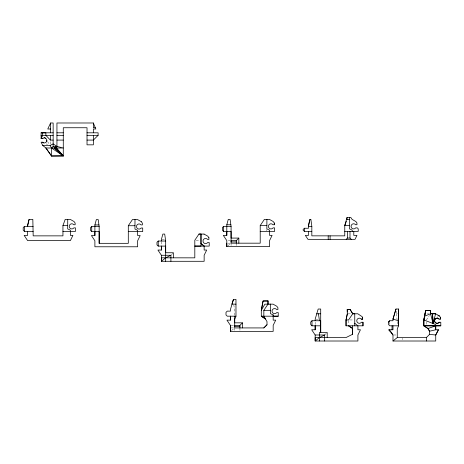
<?xml version="1.0" encoding="UTF-8"?>
<svg xmlns="http://www.w3.org/2000/svg" width="464" height="464" viewBox="0 0 464 464"><rect width="100%" height="100%" fill="white"/><g stroke="black" fill="none" stroke-linecap="round" stroke-linejoin="round"><path stroke-width="0.35" stroke-dasharray="2.32 1.74" d="M266.388 230.77L266.388 229.512M50.164 144.014L50.315 141.126M426.393 319.951L429.42 315.462M171.407 254.771L172.927 253.251M324.667 334.991L326.186 333.471M227.876 245.763L230.011 244.035M231.495 330.519L234.169 328.361M437.105 317.393L438.242 316.645M347.988 313.89L351.376 313.815M162.081 239.447L164.778 239.447M196.139 240.242L200.129 240.242M228.23 240.607L230.364 240.607M396.181 311.066L396.279 313.78L398.53 313.78M427.385 313.78L428.655 313.78M315.839 319.162L318.542 319.162M349.897 319.951L353.893 319.957M231.142 325.368L233.989 325.368M393.698 334.991L395.838 334.991M228.23 243.159L230.364 243.165M231.142 327.909L233.989 327.926M46.214 143.904L47.508 144.42M47.543 141.537L49.364 144.339M396.279 313.78L397.259 320.746M233.821 304.854L234.703 311.124L234.703 315.462M348.568 320.607L348.568 324.51M426.393 321.906L426.393 324.51M402.485 338.244L402.485 339.625M397.259 321.471L397.259 325.09M389.818 322.196L389.818 324.365M315.166 322.196L315.166 325.09M239.929 327.926L239.929 330.693M236.304 243.171L236.304 245.932M234.703 327.926L234.703 330.693M231.078 243.171L231.078 245.932M161.402 241.756L161.402 245.375"/><path stroke-width="0.7" d="M134.995 219.553L134.954 229.048L137.646 230.318L137.646 235.544L140.174 235.544L137.646 240.764L137.646 246.784L94.894 246.778L94.894 240.764L91.414 235.538L94.894 235.544L94.894 231.582M99.168 243.327L99.168 231.582L91.727 231.582L90.463 230.318L90.463 227.783L91.727 226.519L99.168 226.519L99.168 243.327L128.302 243.327L128.302 225.724L132.46 219.547L137.53 219.553L141.288 221.67M161.402 250.055L161.402 246.1L161.402 250.055L157.922 250.055L161.402 255.281L161.402 261.296L204.148 261.296L204.148 255.275L206.683 250.055L204.148 250.055L204.148 246.071L200.987 243.548L200.982 234.065L198.969 234.065L194.81 240.242L194.81 257.845L161.402 257.816L161.402 261.296L165.677 257.839L170.903 255.275L170.903 261.296M173.437 257.839L173.437 252.747L165.677 252.747L165.677 246.1L158.236 246.1L156.971 244.83L156.971 242.301L158.236 241.031L165.677 241.031L165.677 261.296M266.904 219.397L266.858 228.897L269.555 230.161L269.555 235.387L272.084 235.387L269.555 240.613L269.555 246.628L226.803 246.628L226.803 243.148M226.803 246.628L226.803 240.613L223.323 235.381L226.803 235.387L226.803 231.432M270.007 304.152L270.518 304.152L270.483 313.652L273.174 314.923L273.174 320.143L275.709 320.143L273.174 325.368L273.174 331.389L230.428 331.383L230.428 325.368L226.948 320.143L230.428 320.143L230.428 316.187L230.428 320.143M236.304 243.171L236.304 240.607L238.838 238.078L231.078 238.078L231.078 231.432L223.636 231.432L222.372 230.161L222.372 227.627L223.636 226.362L231.078 226.362L231.078 243.177L260.211 243.177L260.211 225.568L264.37 219.391L269.439 219.402L273.197 221.519L274.305 223.022L274.305 224.756L272.971 224.75A2.564 2.564 0 0 0 269.201 224.524A2.564 2.564 0 0 0 269.294 228.3A2.564 2.564 0 0 0 273.052 227.876L274.624 227.876L274.624 231.432L260.211 231.432M238.838 243.171L238.838 238.078M239.929 327.926L239.929 325.368L242.463 322.834L234.703 322.834L234.703 319.354L235.973 316.187L235.973 299.408L233.438 299.408L230.428 309.54L230.428 311.124L227.261 311.124L225.997 312.388L225.997 314.923L227.261 316.187L235.973 316.187M242.463 327.926L242.463 322.834M268.006 300.962L263.152 300.985L261.302 310.323L264.874 304.169L273.064 304.152L276.817 306.275L277.924 307.771L277.913 309.505L276.585 309.505A2.564 2.564 0 0 0 272.82 309.273A2.564 2.564 0 0 0 272.919 313.055A2.564 2.564 0 0 0 276.677 312.626L278.243 312.626L278.232 316.187L261.302 316.187L265.431 318.919L261.302 316.187L261.302 310.323L262.984 300.985L268.006 300.962L267.995 304.152L263.836 310.329L263.836 316.187L267.003 321.598L267.003 324.765L263.836 327.932L234.703 327.926L234.703 316.187M315.166 329.771L315.166 325.815L315.166 329.771L311.68 329.771L315.166 334.996L315.166 341.011L357.912 341.011L357.912 334.991L360.447 329.771L357.912 329.771L357.912 325.809L354.751 323.286L354.745 313.78L352.727 313.774L348.568 319.951L346.034 319.951L346.04 325.809L362.981 325.815L362.976 322.254L361.404 322.254A2.564 2.564 0 0 1 357.651 322.677A2.564 2.564 0 0 1 357.558 318.896A2.564 2.564 0 0 1 361.328 319.128L362.651 319.133L362.662 317.399L362.106 316.663L357.79 313.78L352.733 313.78L350.082 309.418L347.194 309.476L347.304 313.937L346.034 319.951L346.04 325.815M320.705 332.462L320.705 320.746L311.999 320.746L310.729 322.01L310.729 324.545L311.999 325.815L320.705 325.815M315.166 334.991L324.667 334.991L324.667 341.011M327.195 337.554L327.195 332.462L319.441 332.462L319.441 341.011M324.667 334.991L319.441 337.554L315.166 341.011L315.166 337.531L346.04 337.554L352.373 334.393L352.373 328.344L348.568 325.809L352.373 328.344M392.985 325.815L392.985 329.771L392.039 329.771L392.039 325.815M391.436 332.671L392.985 334.991L392.985 341.011L397.259 337.554L397.259 328.982L398.53 325.815L398.53 309.03L395.966 309.012L392.962 319.151L395.995 309.03M200.987 243.548L200.982 246.094L194.81 246.094L209.218 246.1L209.218 242.539L207.652 242.539A2.564 2.564 0 0 1 203.893 242.974A2.564 2.564 0 0 1 203.8 239.192A2.564 2.564 0 0 1 207.57 239.424L208.904 239.424L208.899 237.69M354.745 325.809L354.751 323.286M27.631 231.432L27.631 235.387L24.151 235.387L27.631 240.613L70.383 240.613L72.912 235.387L70.383 235.387L70.383 230.161L67.686 228.897L67.732 219.397M352.205 231.42L352.205 230.15L349.514 228.885L349.56 217.488M427.994 328.541L423.858 325.809L423.858 319.951L424.519 316.245L430.534 313.751L435.621 313.78L433.028 323.275L430.534 313.751L430.557 310.602L425.645 310.613L423.852 319.916L423.858 325.809L427.994 328.541L429.56 331.221L429.56 334.387L426.393 337.554L426.393 341.011M46.731 141.068L46.812 140.412M424.543 316.268L425.645 310.613L430.557 310.602L430.551 313.78M425.708 310.613L423.858 319.951L435.719 324.539L435.737 329.771L429.56 331.221L427.988 328.535L435.737 325.809L440.8 325.809L440.788 322.248L439.222 322.248A2.564 2.564 0 0 1 435.464 322.671A2.564 2.564 0 0 1 435.365 318.896A2.564 2.564 0 0 1 439.141 319.128L440.481 319.128L440.481 317.399L439.362 315.891L435.609 313.774L430.534 313.751M346.045 319.957L347.31 313.908M29.093 219.397L27.631 226.362L27.631 224.779L29.093 219.397L32.828 219.397L33.176 235.863L62.942 235.863L62.942 225.568L65.198 219.397L70.267 219.397L74.025 221.519L75.127 223.022L75.127 224.75L73.799 224.75A2.564 2.564 0 0 0 70.023 224.518A2.564 2.564 0 0 0 70.122 228.3A2.564 2.564 0 0 0 73.88 227.87L75.446 227.87L75.446 231.432L62.942 231.432M311.831 226.351L310.886 219.385L309.969 219.385L308.508 226.351L311.831 226.351L311.831 235.851L344.764 235.851L344.764 225.562L347.026 217.488L350.825 217.488L352.095 219.385L355.847 221.508L356.955 223.01L356.955 224.738L355.627 224.738A2.564 2.564 0 0 0 351.851 224.506A2.564 2.564 0 0 0 351.95 228.288A2.564 2.564 0 0 0 355.702 227.859L357.274 227.859L358.22 228.81L358.22 231.42L344.764 231.42M94.894 235.544L94.894 224.936L96.355 219.553L98.188 219.553L99.168 226.519M226.803 235.387L226.803 224.779L228.265 219.397L230.098 219.397L231.078 226.362M309.969 219.385L308.508 224.767L308.508 228.253L304.39 228.253L303.125 229.518L303.125 230.15L304.39 231.42L311.831 231.42M320.705 332.723L320.705 309.03L318.171 309.03L315.166 319.162L315.166 320.746M347.188 309.505L350.082 309.418L352.733 313.78M233.438 299.408L231.89 304.152L235.973 304.152M346.347 221.241L344.764 225.562L349.514 225.562M53.145 132.803L41.099 132.814L41.11 138.626L42.491 138.626A2.535 2.535 0 0 1 46.075 138.626A2.535 2.535 0 0 1 46.075 142.204A2.535 2.535 0 0 1 42.491 142.204L41.122 142.204L42.729 145.47L45.895 147.993L51.545 148.004L53.145 146.421L53.145 122.989L50.611 122.989L47.763 129.004L50.611 129.004M41.11 138.626L42.694 135.349L42.694 132.814L45.861 132.803L45.861 135.337L50.367 140.087L53.145 140.087M438.265 329.771L435.737 334.996L435.737 341.011L392.985 341.011M87.023 132.803L98.107 132.803L98.107 135.337L93.357 140.087L87.023 140.087M33.176 226.362L24.464 226.362L23.2 227.627L23.2 230.161L24.464 231.432L33.176 231.432M346.19 239.337L347.455 238.067L347.455 231.42M263.836 327.926L267.003 324.765M388.53 322.004L389.795 320.734L392.985 320.746L392.962 319.151L398.501 320.734L398.53 325.815L389.795 325.803L388.53 324.533L388.53 322.004L389.795 320.734M43.013 138.22L42.491 138.626M434.269 319.267L435.974 318.147M50.089 145.464L53.145 143.886L56.944 146.421L63.278 148.004L51.545 148.004L50.089 145.464L42.729 145.47M93.357 132.803L93.357 129.004L95.822 129.004L93.357 122.989L56.944 122.989L56.944 146.421L56.591 148.004L63.278 155.921L51.545 155.921L45.895 147.993L51.545 156.09L63.278 155.921L63.278 127.739L87.023 127.739L87.023 144.838L93.357 144.838L93.357 135.337M278.232 316.187L273.18 316.193L273.168 314.917M95.306 127.739L93.357 127.739L93.357 122.989M41.099 132.814L42.694 132.814M56.944 132.803L63.278 132.803M53.145 135.337L41.099 135.349L41.656 136.66M56.944 135.337L63.278 135.337M87.023 135.337L98.107 135.337M56.944 140.087L63.278 140.087M53.145 146.421L56.944 146.421L55.686 148.004L63.278 155.921L51.545 148.004L51.545 156.09M346.492 219.385L349.56 219.385M226.803 224.779L230.857 224.779M94.894 224.936L98.948 224.936M62.942 225.568L67.686 225.568M260.211 225.568L266.858 225.568M128.302 225.724L134.954 225.724M128.302 231.582L142.709 231.582L142.709 228.021L141.143 228.021A2.564 2.564 0 0 1 137.385 228.45A2.564 2.564 0 0 1 137.286 224.669A2.564 2.564 0 0 1 141.062 224.907L142.396 224.907L142.39 223.172L141.288 221.67M198.969 234.065L204.038 234.071M347.455 238.067L349.989 238.067L351.254 239.337M236.304 240.607L231.078 240.607L231.078 241.906L236.304 241.906M161.402 255.275L170.903 255.275M263.836 310.329L270.483 310.329M316.628 313.78L320.705 313.78M361.328 319.128L362.662 319.128L362.651 317.399M239.929 325.368L234.703 325.368L234.703 326.662L239.929 326.662M440.8 325.809L423.858 325.809L435.725 325.78L435.731 329.771L438.584 329.771L435.737 334.996L429.56 334.387M392.039 329.771L388.554 329.771L392.985 334.991L389.505 329.771M397.259 337.554L426.393 337.554M438.016 315.474L439.379 315.897M440.481 317.399L440.481 319.128M439.141 319.128L439.153 319.128A2.564 2.564 0 0 0 435.377 318.896A2.564 2.564 0 0 0 435.476 322.677A2.564 2.564 0 0 0 439.234 322.254L439.234 322.254M43.628 142.86L42.491 142.204M398.495 309.012L398.501 320.734M204.038 234.065L207.797 236.188L208.904 237.69M44.434 137.501L45.547 138.22M204.154 246.1L200.987 243.571L200.987 234.071M318.461 313.78L319.441 320.746M165.677 241.031L164.697 234.065L162.864 234.065L161.402 239.447L161.402 241.031M433.028 323.275L432.57 313.78L433.022 323.24M233.543 299.408L233.595 300.765M362.97 322.254L362.981 325.815M347.292 309.447L347.304 311.994M353.788 231.42L353.788 235.376L356.955 235.376L355.035 239.337L307.98 239.337L305.341 235.376L308.508 235.376L308.508 231.42M352.373 325.815L352.373 334.393M349.989 231.42L349.989 238.067M347.026 217.488L347.026 219.385M330.095 235.851L330.095 239.337M328.199 235.851L328.199 239.337M311.999 320.746L311.999 325.815M304.39 228.253L304.39 231.42M274.299 223.022L274.299 224.75M267.995 300.985L267.995 304.152M230.428 325.368L230.428 331.389M223.636 226.362L223.636 231.432M158.236 241.031L158.236 246.1M91.727 226.519L91.727 231.582M50.611 122.989L50.611 132.803M50.367 135.337L50.367 140.087M24.464 226.362L24.464 231.432M56.944 146.421L54.677 148.004L63.278 155.921L54.102 148.004L56.944 146.421"/></g></svg>
